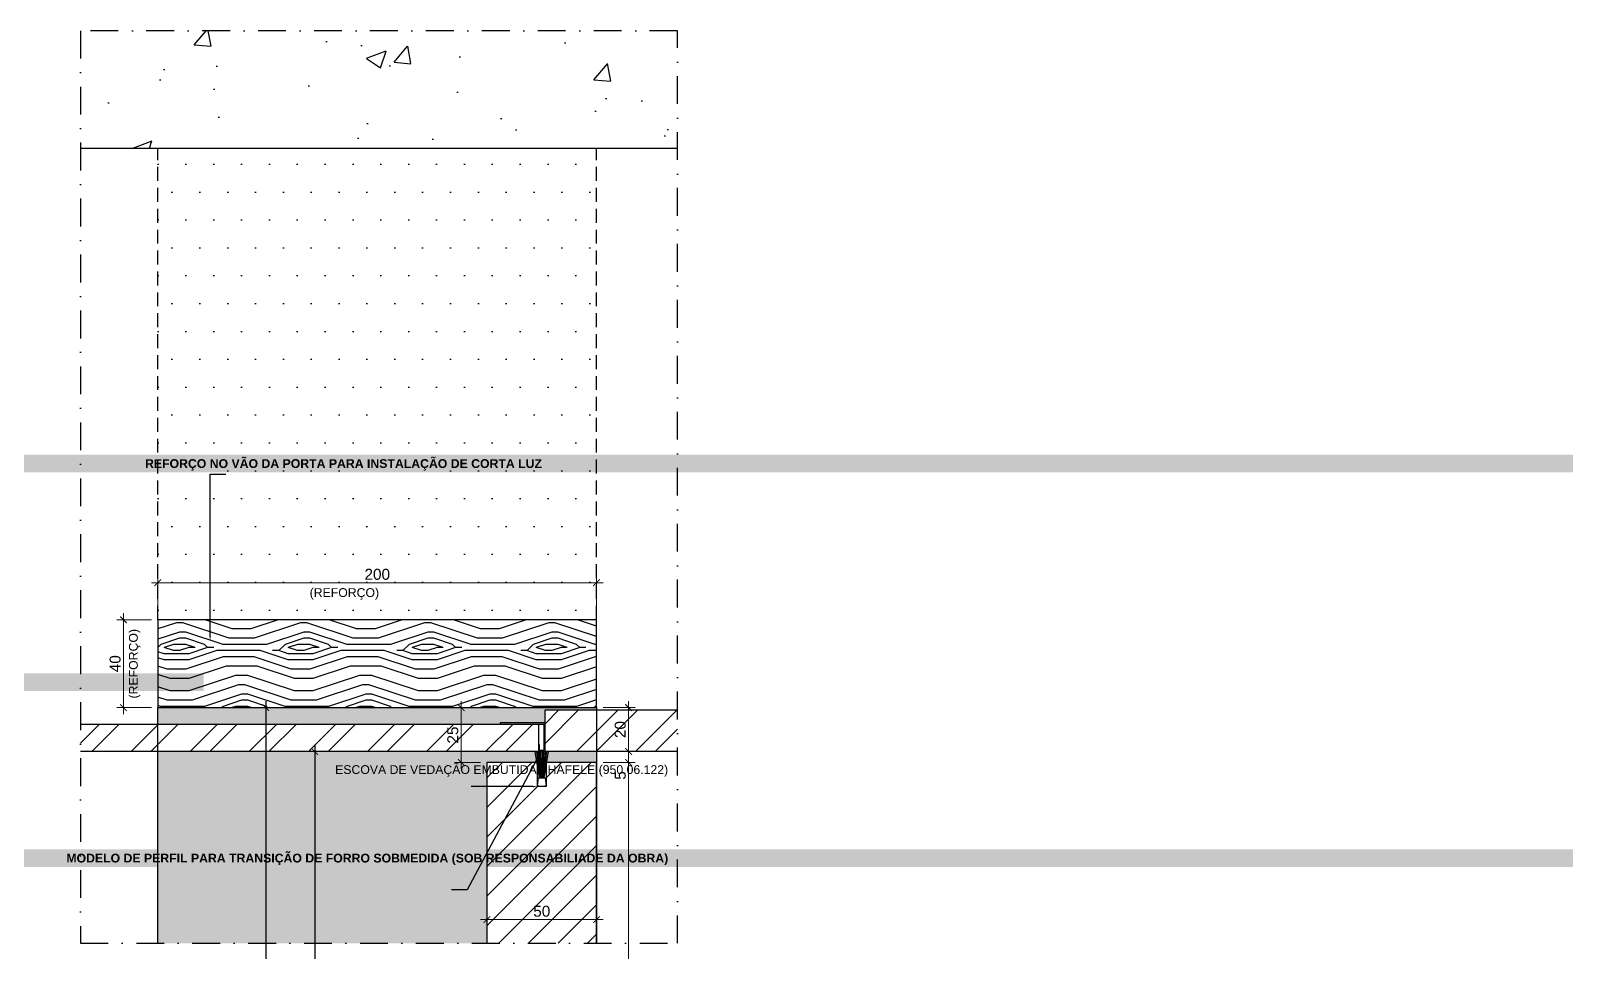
# Model space of a CAD drawing. Header units: millimetres. Extents: x -63251 to 507826, y 5339 to 217512.
# Drawn here: x 71316 to 72016, y 89991 to 90411 of the extents above; entities that cross this region are included whole.
import ezdxf
from ezdxf import colors
from ezdxf.entities.mleader import LeaderData, LeaderLine
from ezdxf.math import Vec2, Vec3

# ---------------------------------------------------------------- set-up
doc = ezdxf.new("R2010")
doc.units = ezdxf.units.MM
doc.header["$PDMODE"] = 3
doc.linetypes.add('TRAÇO 1-1', pattern=[9.525, 6.35, -3.175])
doc.linetypes.add('TRAÇO E PONTO 1-1', pattern=[25.4, 12.7, -6.35, 0, -6.35])
for name, color, linetype in [('_COMENTÁRIOS ARQ', 30, 'Continuous'), ('COTAS', 9, 'Continuous'), ('FERRAGEM', 3, 'Continuous'), ('FERRAGENS', 3, 'Continuous'), ('GESSO', 1, 'Continuous'), ('HACHURA', 21, 'Continuous'), ('MARCENARIA', 4, 'Continuous'), ('PAREDE', 94, 'Continuous'), ('PROJEÇÃO', 8, 'Continuous'), ('TEXTO TRAÇO PONTO', 105, 'TRAÇO E PONTO 1-1')]:
    doc.layers.add(name, color=color, linetype=linetype)
doc.layers.add('ARQ-COTA', color=12, linetype='Continuous', lineweight=9)
doc.styles.add('1-1', font='arial.ttf', dxfattribs={"height": 0.2})
doc.styles.add('MEDIDA OFICIAL', font='ariblk.ttf')
doc.styles.add('PADRÃO', font='arial.ttf')
doc.styles.add('PADRÃO NEGRITO', font='arialbd.ttf')
doc.dimstyles.new('1-2', dxfattribs={"dimscale": 2, "dimtxt": 2.5, "dimasz": 1.5, "dimexe": 1.5, "dimexo": 1.5, "dimtad": 1, "dimtxsty": 'PADRÃO', "dimblk": 'ARCHTICK', "dimcen": 2.5, "dimdle": 1.5, "dimclrd": 9, "dimclre": 9, "dimclrt": 6, "dimadec": 0, "dimazin": 0, "dimtfac": 1, "dimtmove": 0, "dimatfit": 3, "dimfxl": 1.25, "dimlwd": -1, "dimlwe": -1, "dimarcsym": 0})
doc.dimstyles.new('Med. Ofic.1-2', dxfattribs={"dimscale": 2, "dimtxt": 2.5, "dimasz": 1.5, "dimexe": 1.5, "dimexo": 1.5, "dimtad": 1, "dimtxsty": 'MEDIDA OFICIAL', "dimblk": 'ARCHTICK', "dimcen": 2.5, "dimdle": 1.5, "dimclrd": 9, "dimclre": 9, "dimclrt": 10, "dimadec": 0, "dimazin": 0, "dimtfac": 1, "dimtmove": 0, "dimatfit": 3, "dimfxl": 1.25, "dimlwd": -1, "dimlwe": -1, "dimarcsym": 0})

# ---------------------------------------------------------------- blocks, each defined once
blk = doc.blocks.new('_ArchTick')
at = {"color": 0, "linetype": 'ByBlock', "const_width": 0.15}
blk.add_lwpolyline([(-0.5, -0.5), (0.5, 0.5)], dxfattribs=at)
blk = doc.blocks.new('*D758')
at = {"layer": 'ARQ-COTA', "color": 9, "transparency": 16777216}
blk.add_line((71576.7, 90006.21), (71520.7, 90006.21), dxfattribs=at)
at = {"layer": 'Defpoints', "color": 0, "transparency": 16777216}
for p in [(71523.7, 90006.21), (71523.7, 90006.21), (71573.7, 90006.21)]:
    blk.add_point(p, dxfattribs=at)
at = {"layer": 'ARQ-COTA', "color": 9, "transparency": 16777216, "xscale": 3, "yscale": 3, "zscale": 3, "rotation": 180}
blk.add_blockref('_ArchTick', (71523.7, 90006.21), dxfattribs=at)
at = {"layer": 'ARQ-COTA', "color": 9, "transparency": 16777216, "xscale": 3, "yscale": 3, "zscale": 3}
blk.add_blockref('_ArchTick', (71573.7, 90006.21), dxfattribs=at)
at = {"layer": 'ARQ-COTA', "color": 6, "transparency": 16777216, "insert": (71548.7, 90010.01), "char_height": 5, "attachment_point": 5, "style": 'PADRÃO'}
blk.add_mtext('50', dxfattribs=at)
blk = doc.blocks.new('*D759')
at = {"layer": 'COTAS', "color": 9, "linetype": 'Continuous', "transparency": 16777216}
blk.add_line((71445.2, 90085.82), (71445.2, 89702.39), dxfattribs=at)
at = {"layer": 'COTAS', "color": 9, "transparency": 16777216}
for p, q in [((71448.2, 90082.82), (71448.2, 90082.82)), ((71448.2, 89705.39), (71448.2, 89705.39))]:
    blk.add_line(p, q, dxfattribs=at)
at = {"layer": 'Defpoints', "color": 0, "transparency": 16777216}
for p in [(71445.2, 90082.82), (71445.2, 89705.39), (71445.2, 89705.39)]:
    blk.add_point(p, dxfattribs=at)
at = {"layer": 'COTAS', "color": 9, "transparency": 16777216, "xscale": 3, "yscale": 3, "zscale": 3}
for p, rotation in [((71445.2, 90082.82), 90), ((71445.2, 89705.39), 270)]:
    blk.add_blockref('_ArchTick', p, dxfattribs=dict(at, rotation=rotation))
at = {"layer": 'COTAS', "color": 10, "transparency": 16777216, "insert": (71441.37, 89894.1), "char_height": 5, "attachment_point": 5, "rotation": 90, "style": 'MEDIDA OFICIAL'}
blk.add_mtext('2925', dxfattribs=at)
blk = doc.blocks.new('*D760')
at = {"layer": 'COTAS', "color": 9, "linetype": 'Continuous', "transparency": 16777216}
blk.add_line((71422.88, 90105.82), (71422.88, 89702.39), dxfattribs=at)
at = {"layer": 'COTAS', "color": 9, "transparency": 16777216}
for p, q in [((71425.88, 90102.82), (71425.88, 90102.82)), ((71425.88, 89705.39), (71425.88, 89705.39))]:
    blk.add_line(p, q, dxfattribs=at)
at = {"layer": 'Defpoints', "color": 0, "transparency": 16777216}
for p in [(71422.88, 90102.82), (71422.88, 89705.39), (71422.88, 89705.39)]:
    blk.add_point(p, dxfattribs=at)
at = {"layer": 'COTAS', "color": 9, "transparency": 16777216, "xscale": 3, "yscale": 3, "zscale": 3}
for p, rotation in [((71422.88, 90102.82), 90), ((71422.88, 89705.39), 270)]:
    blk.add_blockref('_ArchTick', p, dxfattribs=dict(at, rotation=rotation))
at = {"layer": 'COTAS', "color": 10, "transparency": 16777216, "insert": (71419.05, 89904.1), "char_height": 5, "attachment_point": 5, "rotation": 90, "style": 'MEDIDA OFICIAL'}
blk.add_mtext('2945', dxfattribs=at)
blk = doc.blocks.new('*D761')
at = {"layer": 'ARQ-COTA', "color": 9, "transparency": 16777216}
for p, q in [((71576.7, 90077.82), (71591.3, 90077.82)), ((71588.3, 90080.82), (71588.3, 89707.39)), ((71576.7, 89710.39), (71591.3, 89710.39))]:
    blk.add_line(p, q, dxfattribs=at)
at = {"layer": 'Defpoints', "color": 0, "transparency": 16777216}
for p in [(71573.7, 90077.82), (71573.7, 89710.39), (71588.3, 89710.39)]:
    blk.add_point(p, dxfattribs=at)
at = {"layer": 'ARQ-COTA', "color": 9, "transparency": 16777216, "xscale": 3, "yscale": 3, "zscale": 3}
for p, rotation in [((71588.3, 90077.82), 90), ((71588.3, 89710.39), 270)]:
    blk.add_blockref('_ArchTick', p, dxfattribs=dict(at, rotation=rotation))
at = {"layer": 'ARQ-COTA', "color": 6, "transparency": 16777216, "insert": (71584.5, 89894.1), "char_height": 5, "attachment_point": 5, "rotation": 90, "style": 'PADRÃO'}
blk.add_mtext('2915', dxfattribs=at)
blk = doc.blocks.new('*D763')
at = {"layer": 'ARQ-COTA', "color": 9, "transparency": 16777216}
for p, q in [((71588.3, 90085.82), (71588.3, 90077.82)), ((71576.7, 90082.82), (71591.3, 90082.82)), ((71576.7, 90077.82), (71591.3, 90077.82)), ((71588.3, 90077.82), (71588.3, 90069))]:
    blk.add_line(p, q, dxfattribs=at)
at = {"layer": 'Defpoints', "color": 0, "transparency": 16777216}
for p in [(71573.7, 90082.82), (71573.7, 90077.82), (71588.3, 90077.82)]:
    blk.add_point(p, dxfattribs=at)
at = {"layer": 'ARQ-COTA', "color": 9, "transparency": 16777216, "xscale": 3, "yscale": 3, "zscale": 3}
for p, rotation in [((71588.3, 90082.82), 90), ((71588.3, 90077.82), 270)]:
    blk.add_blockref('_ArchTick', p, dxfattribs=dict(at, rotation=rotation))
at = {"layer": 'ARQ-COTA', "color": 6, "transparency": 16777216, "insert": (71584.51, 90071.91), "char_height": 5, "attachment_point": 5, "rotation": 90, "style": 'PADRÃO'}
blk.add_mtext('5', dxfattribs=at)
blk = doc.blocks.new('*D764')
at = {"layer": 'ARQ-COTA', "color": 9, "transparency": 16777216}
for p, q in [((71588.3, 90079.82), (71588.3, 90105.82)), ((71576.7, 90102.82), (71591.3, 90102.82)), ((71576.7, 90082.82), (71591.3, 90082.82))]:
    blk.add_line(p, q, dxfattribs=at)
at = {"layer": 'Defpoints', "color": 0, "transparency": 16777216}
for p in [(71573.7, 90102.82), (71588.3, 90102.82), (71573.7, 90082.82)]:
    blk.add_point(p, dxfattribs=at)
at = {"layer": 'ARQ-COTA', "color": 9, "transparency": 16777216, "xscale": 3, "yscale": 3, "zscale": 3}
for p, rotation in [((71588.3, 90102.82), 90), ((71588.3, 90082.82), 270)]:
    blk.add_blockref('_ArchTick', p, dxfattribs=dict(at, rotation=rotation))
at = {"layer": 'ARQ-COTA', "color": 6, "transparency": 16777216, "insert": (71584.5, 90092.82), "char_height": 5, "attachment_point": 5, "rotation": 90, "style": 'PADRÃO'}
blk.add_mtext('20', dxfattribs=at)
blk = doc.blocks.new('*D765')
at = {"layer": 'ARQ-COTA', "color": 9, "transparency": 16777216}
for p, q in [((71511.96, 90074.82), (71511.96, 90105.82)), ((71510.67, 90102.82), (71508.96, 90102.82)), ((71520.7, 90077.82), (71508.96, 90077.82))]:
    blk.add_line(p, q, dxfattribs=at)
at = {"layer": 'Defpoints', "color": 0, "transparency": 16777216}
for p in [(71511.96, 90102.82), (71513.67, 90102.82), (71523.7, 90077.82)]:
    blk.add_point(p, dxfattribs=at)
at = {"layer": 'ARQ-COTA', "color": 9, "transparency": 16777216, "xscale": 3, "yscale": 3, "zscale": 3}
for p, rotation in [((71511.96, 90102.82), 90), ((71511.96, 90077.82), 270)]:
    blk.add_blockref('_ArchTick', p, dxfattribs=dict(at, rotation=rotation))
at = {"layer": 'ARQ-COTA', "color": 6, "transparency": 16777216, "insert": (71508.15, 90090.32), "char_height": 5, "attachment_point": 5, "rotation": 90, "style": 'PADRÃO'}
blk.add_mtext('25', dxfattribs=at)
blk = doc.blocks.new('*D768')
at = {"layer": 'ARQ-COTA', "color": 9, "transparency": 16777216}
for p, q in [((71370.7, 90142.82), (71355.01, 90142.82)), ((71358.01, 90099.82), (71358.01, 90145.82)), ((71370.7, 90102.82), (71355.01, 90102.82))]:
    blk.add_line(p, q, dxfattribs=at)
at = {"layer": 'Defpoints', "color": 0, "transparency": 16777216}
for p in [(71358.01, 90142.82), (71373.7, 90142.82), (71373.7, 90102.82)]:
    blk.add_point(p, dxfattribs=at)
at = {"layer": 'ARQ-COTA', "color": 9, "transparency": 16777216, "xscale": 3, "yscale": 3, "zscale": 3}
for p, rotation in [((71358.01, 90142.82), 90), ((71358.01, 90102.82), 270)]:
    blk.add_blockref('_ArchTick', p, dxfattribs=dict(at, rotation=rotation))
at = {"layer": 'ARQ-COTA', "color": 6, "transparency": 16777216, "insert": (71354.2, 90122.82), "char_height": 5, "attachment_point": 5, "rotation": 90, "style": 'PADRÃO'}
blk.add_mtext('40', dxfattribs=at)
blk = doc.blocks.new('*D769')
at = {"layer": 'ARQ-COTA', "color": 9, "transparency": 16777216}
for p, q in [((71373.7, 90145.82), (71373.7, 90162.75)), ((71573.7, 90145.82), (71573.7, 90162.75)), ((71370.7, 90159.75), (71576.7, 90159.75))]:
    blk.add_line(p, q, dxfattribs=at)
at = {"layer": 'Defpoints', "color": 0, "transparency": 16777216}
for p in [(71573.7, 90159.75), (71373.7, 90142.82), (71573.7, 90142.82)]:
    blk.add_point(p, dxfattribs=at)
at = {"layer": 'ARQ-COTA', "color": 9, "transparency": 16777216, "xscale": 3, "yscale": 3, "zscale": 3, "rotation": 180}
blk.add_blockref('_ArchTick', (71373.7, 90159.75), dxfattribs=at)
at = {"layer": 'ARQ-COTA', "color": 9, "transparency": 16777216, "xscale": 3, "yscale": 3, "zscale": 3}
blk.add_blockref('_ArchTick', (71573.7, 90159.75), dxfattribs=at)
at = {"layer": 'ARQ-COTA', "color": 6, "transparency": 16777216, "insert": (71473.7, 90163.55), "char_height": 5, "attachment_point": 5, "style": 'PADRÃO'}
blk.add_mtext('200', dxfattribs=at)
blk = doc.blocks.new('ESCOVA DE VEDAÇÃO')
at = {"layer": 'FERRAGEM'}
blk.add_lwpolyline([(-1.5, -4), (1.5, -4), (2, -0.5, 0.25), (-2, -0.5)], format="xyb", close=True, dxfattribs=at)
at = {"layer": 'FERRAGEM', "color": 8}
for points in [[(-1.04, -4), (-3.04, -16)], [(-0.79, -4), (-2.3, -16)], [(-0.55, -4), (-1.63, -16)], [(-0.35, -4), (-0.96, -16)], [(-0.21, -4), (-0.45, -16)], [(0.08, -4), (0.33, -16)], [(0.35, -4), (0.96, -16)], [(0.55, -4), (1.63, -16)], [(0.79, -4), (2.3, -16)], [(1.04, -4), (3.04, -16)]]:
    blk.add_lwpolyline(points, dxfattribs=at)

msp = doc.modelspace()

# ---------------------------------------------------------------- hatches: boundary and pattern name
at = {"layer": 'FERRAGENS', "true_color": 0x939598}
h = msp.add_hatch(color=252, dxfattribs=at)
h.dxf.hatch_style = 1
h.paths.add_polyline_path([(71547.703, 90085.817), (71547.703, 90083.317), (71549.703, 90083.317), (71549.703, 90095.317), (71529.703, 90095.317), (71529.703, 90095.817), (71550.203, 90095.817), (71550.203, 90082.817), (71547.203, 90082.817), (71547.203, 90085.817)])
at = {"layer": 'HACHURA'}
h = msp.add_hatch(dxfattribs=at)
h.set_pattern_fill('AR-CONC', color=21, scale=0.5)
h.set_pattern_definition([(50, (11176.47, -13633.69), (91.092334, -7.969543), [9.525, -104.775]), (355, (11176.47, -13633.69), (-17.62171, 95.52842), [7.62, -83.82029]), (100.451445, (11184.06, -13634.36), (73.470624, 87.558876), [8.095004, -89.04512]), (46.1842, (11176.47, -13608.29), (135.53952, -21.02116), [14.2875, -157.1625]), (96.63556, (11187.77, -13610.04), (118.70207, 123.71306), [12.14251, -133.5678]), (351.18415, (11176.47, -13608.29), (118.70207, 123.71306), [11.42998, -125.72987]), (21, (11189.17, -13614.64), (75.807196, -51.1326), [9.525, -104.775]), (326, (11189.17, -13614.64), (30.901014, 92.09398), [7.62, -83.82]), (71.451445, (11195.49, -13618.9), (106.70821, 40.961384), [8.095004, -89.04497]), (37.5, (11176.473, -13633.692), (1.544302, 42.277519), [0, -82.804, 0, -85.09, 0, -84.1375]), (7.5, (11176.473, -13633.69), (33.409831, 50.090287), [0, -48.514, 0, -80.899, 0, -32.0675]), (327.5, (11148.152, -13633.692), (67.795298, -2.864372), [0, -31.75, 0, -99.06, 0, -131.445]), (317.5, (11135.45, -13633.69), (74.06459, 12.713246), [0, -41.275, 0, -65.786, 0, -93.345])])
h.paths.add_polyline_path([(71338.353, 90411.289), (71338.353, 90357.817), (71610.581, 90357.817), (71610.581, 90411.289)])
at = {"layer": 'HACHURA', "true_color": 0x636466}
h = msp.add_hatch(dxfattribs=at)
h.set_pattern_fill('PATRON00077', color=251, scale=40, angle=135, pattern_type=2)
h.set_pattern_definition([(135, (11263.92, -19103.674), (-56.568542, 4e-15), [2, -38]), (225, (11242.706, -19102.26), (-7e-15, -56.568542), [4, -36]), (180, (11251.192, -19105.088), (-28.284271, -28.284271), [2.828, -8.484, 2.828, -5.656, 19.8, -16.9725425]), (180, (11266.748, -19103.674), (-28.284271, -28.284271), [2.8284, -5.6568, 2.8284, -45.2549425]), (180, (11254.02, -19096.603), (-28.284271, -28.284271), [2.8284, -53.740142]), (180, (11252.606, -19092.36), (-28.284271, -28.284271), [2.8284, -53.740142]), (180, (11254.02, -19099.432), (-28.284271, -28.284271), [2.8284, -53.740142]), (180, (11254.02, -19102.26), (-28.284271, -28.284271), [5.6568, -50.911742]), (180, (11225.736, -19116.402), (-28.284271, -28.284271), [5.6568, -50.911742]), (180, (11255.434, -19106.503), (-28.284271, -28.284271), [11.3136, -45.254942]), (180, (11255.434, -19109.33), (-28.284271, -28.284271), [11.3136, -45.254942]), (180, (11228.564, -19099.432), (-28.284271, -28.284271), [11.3136, -45.254942]), (180, (11254.02, -19113.574), (-28.284271, -28.284271), [8.48528, -48.083262]), (180, (11255.434, -19123.473), (-28.284271, -28.284271), [8.48528, -48.083262]), (180, (11255.434, -19117.816), (-28.284271, -28.284271), [8.48528, -48.083262]), (180, (11228.564, -19107.917), (-28.284271, -28.284271), [14.142136, -42.426406]), (180, (11229.979, -19112.16), (-28.284271, -28.284271), [14.142136, -42.426406]), (180, (11234.22, -19102.26), (-28.284271, -28.284271), [19.79899, -36.769553]), (161.565051, (11258.263, -19103.674), (-28.2842713, 28.2842712), [4.472136, -84.970583]), (161.565051, (11244.12, -19106.503), (-28.2842713, 28.2842712), [4.472136, -84.970583]), (161.565051, (11248.363, -19105.088), (-28.2842713, 28.2842712), [4.472136, -84.970583]), (161.565051, (11262.505, -19102.26), (-28.2842713, 28.2842712), [8.944272, -80.498447]), (161.565051, (11244.12, -19109.331), (-28.2842713, 28.2842712), [13.416408, -76.026311]), (161.565051, (11245.535, -19113.574), (-28.2842713, 28.2842712), [17.888544, -71.554175]), (161.565051, (11246.95, -19117.816), (-28.2842713, 28.2842712), [17.888544, -71.554175]), (161.565051, (11242.706, -19130.544), (-28.2842713, 28.2842712), [17.888544, -71.554175]), (161.565051, (11245.535, -19127.716), (-28.2842713, 28.2842712), [22.36068, -67.082039]), (161.565051, (11246.95, -19123.473), (-28.2842713, 28.2842712), [22.36068, -67.082039]), (198.434949, (11248.363, -19102.26), (-28.2842712, -28.2842712), [4.472136, -84.970583]), (198.434949, (11255.434, -19103.674), (-28.2842712, -28.2842712), [4.472136, -84.970583]), (198.434949, (11263.92, -19103.674), (-28.2842712, -28.2842712), [8.944272, -80.498447]), (198.434949, (11251.192, -19099.432), (-28.2842712, -28.2842712), [8.944272, -80.498447]), (198.434949, (11268.162, -19105.088), (-28.2842712, -28.2842712), [13.416408, -76.026311]), (198.434949, (11270.99, -19107.917), (-28.2842712, -28.2842712), [17.888544, -71.554175]), (198.434949, (11244.12, -19083.875), (-28.2842712, -28.2842712), [17.888544, -71.554175]), (198.434949, (11251.192, -19096.603), (-28.2842712, -28.2842712), [17.888544, -71.554175]), (198.434949, (11248.363, -19088.118), (-28.2842712, -28.2842712), [22.36068, -67.082039]), (198.434949, (11249.778, -19092.36), (-28.2842712, -28.2842712), [22.36068, -67.082039])])
h.paths.add_polyline_path([(71373.703, 90142.817), (71373.703, 90102.817), (71573.703, 90102.817), (71573.703, 90142.817)])
at = {"layer": 'HACHURA', "true_color": 0xba9673}
h = msp.add_hatch(color=33, dxfattribs=at)
h.dxf.hatch_style = 1
h.paths.add_polyline_path([(71573.703, 90102.817), (71373.703, 90102.817), (71373.703, 90095.317), (71529.703, 90095.317), (71529.703, 90095.817), (71550.203, 90095.817), (71550.203, 90101.817), (71573.703, 90101.817)])
h.paths.add_polyline_path([(71373.703, 89995.431), (71523.703, 89995.431), (71523.703, 90077.818), (71573.703, 90077.817), (71573.703, 90082.817), (71373.703, 90082.817)])
at = {"layer": 'HACHURA'}
h = msp.add_hatch(dxfattribs=at)
h.set_pattern_fill('ANSI32', color=8, scale=2)
h.set_pattern_definition([(45, (27504.74, 64854.69), (-13.470384, 13.470384), []), (45, (27513.721, 64854.69), (-13.470384, 13.470384), [])])
h.paths.add_polyline_path([(71610.581, 90082.817), (71610.581, 90101.817), (71550.203, 90101.817), (71550.203, 90082.817)])
h = msp.add_hatch(dxfattribs=at)
h.set_pattern_fill('ANSI32', color=8, scale=2)
h.set_pattern_definition([(45, (11180.99, -19102.917), (-13.4703842, 13.4703842), []), (45, (11189.971, -19102.917), (-13.4703842, 13.4703842), [])])
h.paths.add_polyline_path([(71338.353, 90095.317), (71338.353, 90082.817), (71547.203, 90082.817), (71547.203, 90095.317)])
at = {"layer": 'PROJEÇÃO', "linetype": 'TRAÇO 1-1'}
h = msp.add_hatch(dxfattribs=at)
h.set_pattern_fill('DOTS', color=8, scale=8)
h.set_pattern_definition([(0, (11270.991, -19085.417), (6.35, 12.7), [0, -12.7])])
h.paths.add_polyline_path([(71573.703, 90357.817), (71373.703, 90357.817), (71373.703, 90142.817), (71573.703, 90142.817)])
h = msp.add_hatch(dxfattribs=at)
h.set_pattern_fill('ANSI31', color=8, scale=3)
h.set_pattern_definition([(45, (11270.991, -19092.917), (-6.7351921, 6.7351921), [])])
h.paths.add_polyline_path([(71573.703, 89995.431), (71573.703, 90077.817), (71550.703, 90077.817), (71550.703, 90066.813), (71546.703, 90066.813), (71546.703, 90077.817), (71523.703, 90077.817), (71523.703, 89995.431)])

# ---------------------------------------------------------------- linework, layer by layer
at = {"layer": 'FERRAGEM'}
msp.add_lwpolyline([(71373.703, 90102.817), (71573.703, 90102.817), (71573.703, 90142.817), (71373.703, 90142.817)], close=True, dxfattribs=at)
at = {"layer": 'FERRAGENS'}
msp.add_lwpolyline([(71547.203, 90085.817), (71547.203, 90082.817), (71550.203, 90082.817), (71550.203, 90095.817), (71529.703, 90095.817), (71529.703, 90095.317), (71549.703, 90095.317), (71549.703, 90083.317), (71547.703, 90083.317), (71547.703, 90085.817)], close=True, dxfattribs=at)
at = {"layer": 'GESSO', "color": 1}
for points in [[(71610.581, 90082.817), (71550.203, 90082.817), (71550.203, 90101.817), (71610.581, 90101.817)], [(71338.353, 90095.317), (71547.203, 90095.317), (71547.203, 90082.817), (71338.353, 90082.817)]]:
    msp.add_lwpolyline(points, dxfattribs=at)
at = {"layer": 'MARCENARIA'}
for points in [[(71373.703, 89995.431), (71373.703, 90102.817), (71573.703, 90102.817), (71573.703, 89995.431)], [(71573.703, 89995.431), (71573.703, 90077.817), (71550.703, 90077.817), (71550.703, 90066.813), (71546.703, 90066.813), (71546.703, 90077.817), (71523.703, 90077.817), (71523.703, 89995.431)]]:
    msp.add_lwpolyline(points, dxfattribs=at)
at = {"layer": 'PAREDE'}
msp.add_lwpolyline([(71338.353, 90357.817), (71610.581, 90357.817)], dxfattribs=at)
at = {"layer": 'PROJEÇÃO', "color": 8, "linetype": 'TRAÇO 1-1'}
for p, q in [((71373.703, 90142.817), (71373.703, 90357.817)), ((71573.703, 90142.817), (71573.703, 90357.817))]:
    msp.add_line(p, q, dxfattribs=at)
at = {"layer": 'TEXTO TRAÇO PONTO'}
msp.add_lwpolyline([(71610.581, 89995.431), (71610.581, 90411.289), (71338.353, 90411.289), (71338.353, 89995.431)], close=True, dxfattribs=at)

# ---------------------------------------------------------------- block references
at = {"layer": '_COMENTÁRIOS ARQ', "xscale": -1, "rotation": 180}
msp.add_blockref('ESCOVA DE VEDAÇÃO', (71548.703, 90066.813), dxfattribs=at)

# ---------------------------------------------------------------- dimensions: what is measured, and where the dimension line sits
at = {"layer": 'ARQ-COTA'}
for base, p1, p2, picture, middle in [((71511.955, 90102.817), (71523.703, 90077.817), (71513.672, 90102.817), '*D765', (71508.153, 90090.317)), ((71588.303, 90102.817), (71573.703, 90082.817), (71573.703, 90102.817), '*D764', (71584.501, 90092.817)), ((71588.303, 90077.817), (71573.703, 90082.817), (71573.703, 90077.817), '*D763', (71584.511, 90071.91))]:
    dim = msp.add_linear_dim(base=base, p1=p1, p2=p2, angle=90, dimstyle='1-2', dxfattribs=at)
    dim.commit()
    dim.dimension.update_dxf_attribs({"geometry": picture, "text_midpoint": middle})
dim = msp.add_linear_dim(base=(71588.303, 89710.391), p1=(71573.703, 90077.817), p2=(71573.703, 89710.391), angle=90, text='2915', dimstyle='1-2', dxfattribs=at)
dim.commit()
dim.dimension.update_dxf_attribs({"geometry": '*D761', "text_midpoint": (71584.501, 89894.104)})
dim = msp.add_linear_dim(base=(71523.703, 90006.211), p1=(71573.703, 90006.211), p2=(71523.703, 90006.211), dimstyle='1-2', dxfattribs=at)
dim.commit()
dim.dimension.update_dxf_attribs({"geometry": '*D758', "text_midpoint": (71548.703, 90010.014)})
at = {"layer": 'COTAS'}
for base, p1, p2, text, picture, middle in [((71422.883, 89705.391), (71422.883, 90102.817), (71422.883, 89705.391), '2945', '*D760', (71419.048, 89904.104)), ((71445.203, 89705.391), (71445.203, 90082.817), (71445.203, 89705.391), '2925', '*D759', (71441.368, 89894.104))]:
    dim = msp.add_linear_dim(base=base, p1=p1, p2=p2, angle=90, text=text, dimstyle='Med. Ofic.1-2', dxfattribs=at)
    dim.commit()
    dim.dimension.update_dxf_attribs({"geometry": picture, "text_midpoint": middle})

# ---------------------------------------------------------------- leaders
at = {"layer": 'COTAS', "ltscale": 0.4}
ml = msp.add_multileader_mtext('Standard', dxfattribs=at)
ml.set_content('BIT 5x5mm', color=105, style='1-1')
ml.set_leader_properties(color=256, linetype='ByLayer', lineweight=-1)
ml.build(insert=Vec2(0, 0))
ml.multileader.update_dxf_attribs({"text_left_attachment_type": 2, "text_right_attachment_type": 2, "dogleg_length": 0.36, "arrow_head_size": 2, "scale": 20})
ctx = ml.context
ctx.base_point, ctx.scale, ctx.arrow_head_size, ctx.landing_gap_size, ctx.plane_origin = Vec3(70390.905, 90271.618), 20, 2, 4, Vec3(70321.93, 90263.035)
ctx.left_attachment, ctx.right_attachment = 2, 2
notes = []
notes.append((ctx, [(0, (1, 1, 0), (70380.847, 90271.618), (1, 0), 10.059, [(0, [(70380.862, 90258.584)], 0, [])])]))
ctx.mtext.insert, ctx.mtext.width, ctx.mtext.flow_direction = Vec3(70394.905, 90273.652), 80.51012, 5
ml = msp.add_multileader_mtext('Standard', dxfattribs=at)
ml.set_content('BIT 5x5mm', color=105, style='1-1')
ml.set_leader_properties(color=256, linetype='ByLayer', lineweight=-1)
ml.build(insert=Vec2(0, 0))
ml.multileader.update_dxf_attribs({"text_left_attachment_type": 2, "text_right_attachment_type": 2, "dogleg_length": 0.36, "arrow_head_size": 2, "scale": 20})
ctx = ml.context
ctx.base_point, ctx.scale, ctx.arrow_head_size, ctx.landing_gap_size, ctx.plane_origin = Vec3(70881.214, 90271.618), 20, 2, 4, Vec3(70812.239, 90263.035)
ctx.left_attachment, ctx.right_attachment = 2, 2
notes.append((ctx, [(0, (1, 1, 0), (70871.156, 90271.618), (1, 0), 10.059, [(0, [(70871.171, 90258.584)], 0, [])])]))
ctx.mtext.insert, ctx.mtext.width, ctx.mtext.flow_direction = Vec3(70885.214, 90273.652), 80.51012, 5
ml = msp.add_multileader_mtext('Standard', dxfattribs=at)
ml.set_content('Bit 5 x 5 mm ', color=105, style='1-1')
ml.set_leader_properties(color=256, linetype='ByLayer', lineweight=-1)
ml.build(insert=Vec2(0, 0))
ml.multileader.update_dxf_attribs({"text_left_attachment_type": 2, "text_right_attachment_type": 2, "dogleg_length": 0.36, "arrow_head_size": 2, "scale": 20})
ctx = ml.context
ctx.base_point, ctx.scale, ctx.arrow_head_size, ctx.landing_gap_size, ctx.plane_origin = Vec3(70335.061, 90036.561), 20, 2, 4, Vec3(70439.459, 90065.311)
ctx.left_attachment, ctx.right_attachment = 2, 2
notes.append((ctx, [(0, (1, 1, 0), (70380.542, 90036.561), (-1, 0), 7.2, [(0, [(70380.527, 90065.706)], 0, [])])]))
ctx.mtext.insert, ctx.mtext.width, ctx.mtext.flow_direction = Vec3(70339.061, 90038.596), 80.51012, 5
ml = msp.add_multileader_mtext('Standard', dxfattribs=at)
ml.set_content('ACABAMENTO EM {\\fArial|b1|i0|c0|p34;LÂMINAS NATURAIS DE CARVALHO EUROPEU}', color=105, style='1-1')
ml.set_leader_properties(color=256, linetype='ByLayer', lineweight=-1)
ml.build(insert=Vec2(0, 0))
ml.multileader.update_dxf_attribs({"text_left_attachment_type": 2, "text_right_attachment_type": 2, "dogleg_length": 0.36, "arrow_head_size": 2, "scale": 20})
ctx = ml.context
ctx.base_point, ctx.scale, ctx.arrow_head_size, ctx.landing_gap_size, ctx.plane_origin = Vec3(70833.743, 90033.45), 20, 2, 4, Vec3(70885.475, 90063.189)
ctx.left_attachment, ctx.right_attachment = 2, 2
notes.append((ctx, [(1, (1, 1, 0), (70826.543, 90033.45), (1, 0), 7.2, [(0, [(70826.543, 90063.584)], 0, [])])]))
ctx.mtext.insert, ctx.mtext.width, ctx.mtext.flow_direction = Vec3(70837.743, 90039.37), 104.28206, 5
for ctx, leaders in notes:
    for number, flags, end, landing, length, lines in leaders:
        leader = LeaderData()
        leader.index, (leader.has_last_leader_line, leader.has_dogleg_vector, leader.attachment_direction) = number, flags
        leader.last_leader_point, leader.dogleg_vector, leader.dogleg_length = Vec3(end), Vec3(landing), length
        for number, points, colour, breaks in lines:
            line = LeaderLine()
            line.index, line.vertices, line.color, line.breaks = number, Vec3.list(points), colors.encode_raw_color(colour), breaks
            leader.lines.append(line)
        ctx.leaders.append(leader)

# ---------------------------------------------------------------- next in the draw order: leaders
ml = msp.add_multileader_mtext('Standard', dxfattribs=at)
ml.set_content('{\\fArial|b1|i0|c0|p34;REFORÇO NO VÃO DA PORTA PARA INSTALAÇÃO DE CORTA LUZ}', color=105, style='1-1')
ml.set_leader_properties(color=256, linetype='ByLayer', lineweight=-1)
ml.build(insert=Vec2(0, 0))
ml.multileader.update_dxf_attribs({"text_left_attachment_type": 2, "text_right_attachment_type": 2, "dogleg_length": 0.36, "arrow_head_size": 2, "scale": 20})
ctx = ml.context
ctx.base_point, ctx.scale, ctx.arrow_head_size, ctx.landing_gap_size, ctx.plane_origin = Vec3(71404.698, 90209.22), 20, 2, 4, Vec3(71531.634, 90206.986)
ctx.left_attachment, ctx.right_attachment, ctx.text_align_type = 2, 2, 1
notes = []
notes.append((ctx, [(1, (1, 1, 0), (71397.498, 90209.22), (1, 0), 7.2, [(1, [(71397.498, 90133.422)], 0, [])])]))
ctx.mtext.insert, ctx.mtext.width, ctx.mtext.alignment, ctx.mtext.flow_direction = Vec3(71458.31, 90216.042), 101.4372, 2, 5
ctx.mtext.has_bg_fill, ctx.mtext.bg_color, ctx.mtext.bg_scale_factor, ctx.mtext.bg_transparency, ctx.mtext.use_window_bg_color = 1, -1023563609, 1.5, 0, 0
for ctx, leaders in notes:
    for number, flags, end, landing, length, lines in leaders:
        leader = LeaderData()
        leader.index, (leader.has_last_leader_line, leader.has_dogleg_vector, leader.attachment_direction) = number, flags
        leader.last_leader_point, leader.dogleg_vector, leader.dogleg_length = Vec3(end), Vec3(landing), length
        for number, points, colour, breaks in lines:
            line = LeaderLine()
            line.index, line.vertices, line.color, line.breaks = number, Vec3.list(points), colors.encode_raw_color(colour), breaks
            leader.lines.append(line)
        ctx.leaders.append(leader)

# ---------------------------------------------------------------- next in the draw order: texts
at = {"layer": 'COTAS', "color": 10, "insert": (71458.703, 90157.246), "char_height": 4, "width": 99.12947, "attachment_point": 2, "style": 'PADRÃO NEGRITO'}
msp.add_mtext('{\\fArial|b0|i0|c0|p34;\\C6;(REFORÇO)}', dxfattribs=at)
at = {"layer": 'COTAS', "color": 10, "insert": (71360.507, 90122.817), "char_height": 4, "width": 99.12947, "attachment_point": 2, "rotation": 90, "style": 'PADRÃO NEGRITO'}
msp.add_mtext('{\\fArial|b0|i0|c0|p34;\\C6;(REFORÇO)}', dxfattribs=at)

# ---------------------------------------------------------------- next in the draw order: dimensions: what is measured, and where the dimension line sits
at = {"layer": 'ARQ-COTA'}
dim = msp.add_linear_dim(base=(71573.703, 90159.746), p1=(71373.703, 90142.817), p2=(71573.703, 90142.817), dimstyle='1-2', dxfattribs=at)
dim.commit()
dim.dimension.update_dxf_attribs({"geometry": '*D769', "text_midpoint": (71473.703, 90163.549)})
dim = msp.add_linear_dim(base=(71358.007, 90142.817), p1=(71373.703, 90102.817), p2=(71373.703, 90142.817), angle=90, dimstyle='1-2', dxfattribs=at)
dim.commit()
dim.dimension.update_dxf_attribs({"geometry": '*D768', "text_midpoint": (71354.204, 90122.817)})

# ---------------------------------------------------------------- next in the draw order: leaders
at = {"layer": 'COTAS', "ltscale": 0.4}
ml = msp.add_multileader_mtext('Standard', dxfattribs=at)
ml.set_content('PIVÔ LATERAL CIR-16 ECLISSE', color=105, style='1-1')
ml.set_leader_properties(color=256, linetype='ByLayer', lineweight=-1)
ml.build(insert=Vec2(0, 0))
ml.multileader.update_dxf_attribs({"text_left_attachment_type": 2, "text_right_attachment_type": 2, "dogleg_length": 0.36, "arrow_head_size": 2, "scale": 20})
ctx = ml.context
ctx.base_point, ctx.scale, ctx.arrow_head_size, ctx.landing_gap_size, ctx.plane_origin = Vec3(70480.893, 90161.898), 20, 2, 4, Vec3(70414.776, 90101.563)
ctx.left_attachment, ctx.right_attachment = 2, 2
notes = []
notes.append((ctx, [(0, (1, 1, 0), (70473.693, 90161.898), (1, 0), 7.2, [(0, [(70473.708, 90101.168)], 0, [])])]))
ctx.mtext.insert, ctx.mtext.width, ctx.mtext.flow_direction = Vec3(70484.893, 90167.804), 80.51012, 5
ml = msp.add_multileader_mtext('Standard', dxfattribs=at)
ml.set_content('PUXADOR CAVA', color=105, style='1-1')
ml.set_leader_properties(color=256, linetype='ByLayer', lineweight=-1)
ml.build(insert=Vec2(0, 0))
ml.multileader.update_dxf_attribs({"text_left_attachment_type": 2, "text_right_attachment_type": 2, "dogleg_length": 0.36, "arrow_head_size": 2, "scale": 20})
ctx = ml.context
ctx.base_point, ctx.scale, ctx.arrow_head_size, ctx.landing_gap_size, ctx.plane_origin = Vec3(70771.304, 90168.502), 20, 2, 4, Vec3(70705.187, 90113.964)
ctx.left_attachment, ctx.right_attachment = 2, 2
notes.append((ctx, [(0, (1, 1, 0), (70764.104, 90168.502), (1, 0), 7.2, [(0, [(70764.119, 90113.569)], 0, [])])]))
ctx.mtext.insert, ctx.mtext.width, ctx.mtext.flow_direction = Vec3(70775.304, 90170.572), 80.51012, 5
for ctx, leaders in notes:
    for number, flags, end, landing, length, lines in leaders:
        leader = LeaderData()
        leader.index, (leader.has_last_leader_line, leader.has_dogleg_vector, leader.attachment_direction) = number, flags
        leader.last_leader_point, leader.dogleg_vector, leader.dogleg_length = Vec3(end), Vec3(landing), length
        for number, points, colour, breaks in lines:
            line = LeaderLine()
            line.index, line.vertices, line.color, line.breaks = number, Vec3.list(points), colors.encode_raw_color(colour), breaks
            leader.lines.append(line)
        ctx.leaders.append(leader)

# ---------------------------------------------------------------- next in the draw order: leaders
ml = msp.add_multileader_mtext('Standard', dxfattribs=at)
ml.set_content('{\\fArial|b1|i0|c0|p34;GAXETA COM COR CARVALHO EUROPEU}', color=105, style='1-1')
ml.set_leader_properties(color=256, linetype='ByLayer', lineweight=-1)
ml.build(insert=Vec2(0, 0))
ml.multileader.update_dxf_attribs({"text_left_attachment_type": 2, "text_right_attachment_type": 2, "dogleg_length": 0.36, "arrow_head_size": 2, "scale": 20})
ctx = ml.context
ctx.base_point, ctx.scale, ctx.arrow_head_size, ctx.landing_gap_size, ctx.plane_origin = Vec3(70868.805, 90107.615), 20, 2, 4, Vec3(70983.542, 90131.148)
ctx.left_attachment, ctx.right_attachment, ctx.text_align_type = 2, 2, 1
notes = []
notes.append((ctx, [(1, (1, 1, 0), (70861.605, 90107.615), (1, 0), 7.2, [(1, [(70849.405, 90077.584)], 0, [])])]))
ctx.mtext.insert, ctx.mtext.width, ctx.mtext.alignment, ctx.mtext.flow_direction = Vec3(70895.378, 90116.418), 49.71295, 2, 5
ctx.mtext.has_bg_fill, ctx.mtext.bg_color, ctx.mtext.bg_scale_factor, ctx.mtext.bg_transparency, ctx.mtext.use_window_bg_color = 1, -1023563609, 1.5, 0, 0
for ctx, leaders in notes:
    for number, flags, end, landing, length, lines in leaders:
        leader = LeaderData()
        leader.index, (leader.has_last_leader_line, leader.has_dogleg_vector, leader.attachment_direction) = number, flags
        leader.last_leader_point, leader.dogleg_vector, leader.dogleg_length = Vec3(end), Vec3(landing), length
        for number, points, colour, breaks in lines:
            line = LeaderLine()
            line.index, line.vertices, line.color, line.breaks = number, Vec3.list(points), colors.encode_raw_color(colour), breaks
            leader.lines.append(line)
        ctx.leaders.append(leader)

# ---------------------------------------------------------------- next in the draw order: leaders
ml = msp.add_multileader_mtext('Standard', dxfattribs=at)
ml.set_content('{\\fArial|b1|i0|c0|p34;MODELO DE PERFIL PARA TRANSIÇÃO DE FORRO SOBMEDIDA (\\C10;SOB RESPONSABILIADE DA OBRA\\C105;)}', color=105, style='1-1')
ml.set_leader_properties(color=256, linetype='ByLayer', lineweight=-1)
ml.build(insert=Vec2(0, 0))
ml.multileader.update_dxf_attribs({"text_left_attachment_type": 2, "text_right_attachment_type": 2, "dogleg_length": 0.36, "arrow_head_size": 2, "scale": 20})
ctx = ml.context
ctx.base_point, ctx.scale, ctx.arrow_head_size, ctx.landing_gap_size, ctx.plane_origin = Vec3(71430.818, 90019.724), 20, 2, 4, Vec3(71610.8, 90090.644)
ctx.left_attachment, ctx.right_attachment, ctx.text_align_type = 2, 2, 1
notes = []
notes.append((ctx, [(0, (1, 1, 0), (71514.684, 90019.724), (-1, 0), 7.2, [(0, [(71548.253, 90082.813)], 0, [])])]))
ctx.mtext.insert, ctx.mtext.width, ctx.mtext.alignment, ctx.mtext.flow_direction = Vec3(71469.151, 90036.24), 68.57469, 2, 5
ctx.mtext.has_bg_fill, ctx.mtext.bg_color, ctx.mtext.bg_scale_factor, ctx.mtext.bg_transparency, ctx.mtext.use_window_bg_color = 1, -1023563609, 1.5, 0, 0
for ctx, leaders in notes:
    for number, flags, end, landing, length, lines in leaders:
        leader = LeaderData()
        leader.index, (leader.has_last_leader_line, leader.has_dogleg_vector, leader.attachment_direction) = number, flags
        leader.last_leader_point, leader.dogleg_vector, leader.dogleg_length = Vec3(end), Vec3(landing), length
        for number, points, colour, breaks in lines:
            line = LeaderLine()
            line.index, line.vertices, line.color, line.breaks = number, Vec3.list(points), colors.encode_raw_color(colour), breaks
            leader.lines.append(line)
        ctx.leaders.append(leader)

# ---------------------------------------------------------------- next in the draw order: leaders
ml = msp.add_multileader_mtext('Standard', dxfattribs=at)
ml.set_content('ESCOVA DE VEDAÇÃO EMBUTIDA - HAFELE (950.06.122)', color=105, style='1-1')
ml.set_leader_properties(color=256, linetype='ByLayer', lineweight=-1)
ml.build(insert=Vec2(0, 0))
ml.multileader.update_dxf_attribs({"text_left_attachment_type": 2, "text_right_attachment_type": 2, "dogleg_length": 0.36, "arrow_head_size": 2, "scale": 20})
ctx = ml.context
ctx.base_point, ctx.scale, ctx.arrow_head_size, ctx.landing_gap_size, ctx.plane_origin = Vec3(71450.489, 90066.813), 20, 2, 4, Vec3(71612.62, 90048.473)
ctx.left_attachment, ctx.right_attachment = 2, 2
notes = []
notes.append((ctx, [(0, (1, 1, 0), (71523.703, 90066.813), (-1, 0), 7.2, [(0, [(71546.703, 90066.813)], 0, [])])]))
ctx.mtext.insert, ctx.mtext.width, ctx.mtext.flow_direction = Vec3(71454.489, 90076.576), 59.99595, 5
for ctx, leaders in notes:
    for number, flags, end, landing, length, lines in leaders:
        leader = LeaderData()
        leader.index, (leader.has_last_leader_line, leader.has_dogleg_vector, leader.attachment_direction) = number, flags
        leader.last_leader_point, leader.dogleg_vector, leader.dogleg_length = Vec3(end), Vec3(landing), length
        for number, points, colour, breaks in lines:
            line = LeaderLine()
            line.index, line.vertices, line.color, line.breaks = number, Vec3.list(points), colors.encode_raw_color(colour), breaks
            leader.lines.append(line)
        ctx.leaders.append(leader)

doc.saveas('drawing.dxf')
